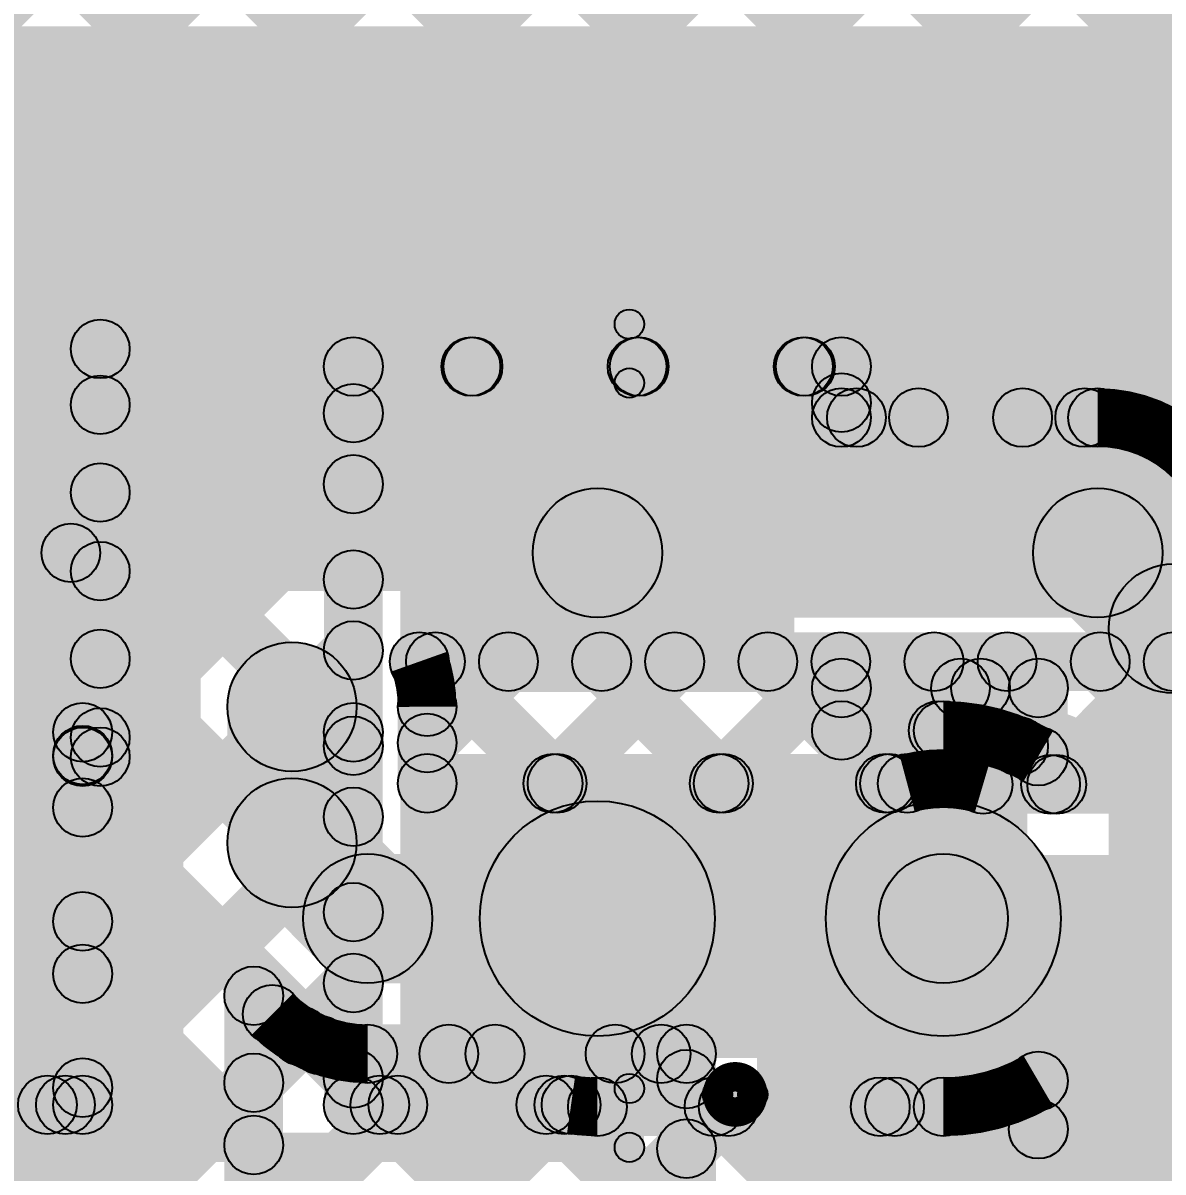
# Model space of a CAD drawing. Header units: millimetres. Extents: x 0.02 to 3.53, y 0 to 2.66.
# Drawn here: x 1.3674 to 1.5614, y 1.7632 to 1.9586 of the extents above; entities that cross this region are included whole.
import ezdxf

# ---------------------------------------------------------------- set-up
doc = ezdxf.new("R2010")
doc.units = ezdxf.units.MM
doc.header["$MEASUREMENT"] = 0
for name, color, linetype in [('BottomLayer', 5, 'Continuous'), ('BottomPaste', 16, 'Continuous'), ('BottomSolder', 6, 'Continuous'), ('TopLayer', 1, 'Continuous'), ('TopOverlay', 2, 'Continuous'), ('TopPaste', 8, 'Continuous'), ('TopSolder', 216, 'Continuous'), ('ViaHoleLayer', 16, 'Continuous')]:
    doc.layers.add(name, color=color, linetype=linetype)

# ---------------------------------------------------------------- blocks, each defined once
blk = doc.blocks.new('WS2812B_M____11')
at = {"layer": 'TopLayer'}
for points in [[(-0.09409, 0.05079), (-0.03504, 0.05079), (-0.03504, 0.01142), (-0.09409, 0.01142)], [(0.03504, 0.05079), (0.09409, 0.05079), (0.09409, 0.01142), (0.03504, 0.01142)], [(-0.09409, -0.01142), (-0.03504, -0.01142), (-0.03504, -0.05079), (-0.09409, -0.05079)], [(0.03504, -0.01142), (0.09409, -0.01142), (0.09409, -0.05079), (0.03504, -0.05079)]]:
    blk.add_hatch(color=1, dxfattribs=at).paths.add_polyline_path(points)
at = {"layer": 'TopOverlay'}
h = blk.add_hatch(color=2, dxfattribs=at)
edge = h.paths.add_edge_path()
edge.add_arc((-0.07, 0.07), 0.0025, 0, 360)
h = blk.add_hatch(color=2, dxfattribs=at)
edge = h.paths.add_edge_path()
edge.add_arc((-0.07, 0.07), 0.0025, 0, 360)
for points in [[(0.07, 0.0725), (0.07, 0.0675), (-0.07, 0.0675), (-0.07, 0.0725)], [(-0.0675, 0.06), (-0.0725, 0.06), (-0.0725, 0.07), (-0.0675, 0.07)], [(0.0725, 0.06), (0.0675, 0.06), (0.0675, 0.07), (0.0725, 0.07)], [(-0.0675, -0.07), (-0.0725, -0.07), (-0.0725, -0.06), (-0.0675, -0.06)], [(0.0725, -0.07), (0.0675, -0.07), (0.0675, -0.06), (0.0725, -0.06)], [(0.07, -0.0675), (0.07, -0.0725), (-0.07, -0.0725), (-0.07, -0.0675)]]:
    blk.add_hatch(color=2, dxfattribs=at).paths.add_polyline_path(points)
h = blk.add_hatch(color=2, dxfattribs=at)
edge = h.paths.add_edge_path()
edge.add_arc((0.07, 0.07), 0.0025, 0, 360)
h = blk.add_hatch(color=2, dxfattribs=at)
edge = h.paths.add_edge_path()
edge.add_arc((0.07, 0.07), 0.0025, 0, 360)
h = blk.add_hatch(color=2, dxfattribs=at)
edge = h.paths.add_edge_path()
edge.add_arc((-0.091, 0.061), 0.0025, 0, 360)
h = blk.add_hatch(color=2, dxfattribs=at)
edge = h.paths.add_edge_path()
edge.add_arc((-0.085, 0.061), 0.0025, 0, 360)
h = blk.add_hatch(color=2, dxfattribs=at)
edge = h.paths.add_edge_path()
edge.add_arc((-0.07, 0.06), 0.0025, 0, 360)
h = blk.add_hatch(color=2, dxfattribs=at)
edge = h.paths.add_edge_path()
edge.add_arc((0.07, 0.06), 0.0025, 0, 360)
h = blk.add_hatch(color=2, dxfattribs=at)
edge = h.paths.add_edge_path()
edge.add_arc((-0.07, -0.06), 0.0025, 0, 360)
h = blk.add_hatch(color=2, dxfattribs=at)
edge = h.paths.add_edge_path()
edge.add_arc((0.07, -0.06), 0.0025, 0, 360)
h = blk.add_hatch(color=2, dxfattribs=at)
edge = h.paths.add_edge_path()
edge.add_arc((-0.07, -0.07), 0.0025, 0, 360)
h = blk.add_hatch(color=2, dxfattribs=at)
edge = h.paths.add_edge_path()
edge.add_arc((-0.07, -0.07), 0.0025, 0, 360)
h = blk.add_hatch(color=2, dxfattribs=at)
edge = h.paths.add_edge_path()
edge.add_arc((0.07, -0.07), 0.0025, 0, 360)
h = blk.add_hatch(color=2, dxfattribs=at)
edge = h.paths.add_edge_path()
edge.add_arc((0.07, -0.07), 0.0025, 0, 360)
at = {"layer": 'TopPaste'}
for points in [[(-0.09409, 0.05079), (-0.03504, 0.05079), (-0.03504, 0.01142), (-0.09409, 0.01142)], [(0.03504, 0.05079), (0.09409, 0.05079), (0.09409, 0.01142), (0.03504, 0.01142)], [(-0.09409, -0.01142), (-0.03504, -0.01142), (-0.03504, -0.05079), (-0.09409, -0.05079)], [(0.03504, -0.01142), (0.09409, -0.01142), (0.09409, -0.05079), (0.03504, -0.05079)]]:
    blk.add_hatch(color=8, dxfattribs=at).paths.add_polyline_path(points)
at = {"layer": 'TopSolder'}
for points in [[(-0.09809, 0.05479), (-0.03104, 0.05479), (-0.03104, 0.00742), (-0.09809, 0.00742)], [(0.03104, 0.05479), (0.09809, 0.05479), (0.09809, 0.00742), (0.03104, 0.00742)], [(-0.09809, -0.00742), (-0.03104, -0.00742), (-0.03104, -0.05479), (-0.09809, -0.05479)], [(0.03104, -0.00742), (0.09809, -0.00742), (0.09809, -0.05479), (0.03104, -0.05479)]]:
    blk.add_hatch(color=216, dxfattribs=at).paths.add_polyline_path(points)
at = {"layer": 'TopOverlay', "const_width": 0.005}
blk.add_lwpolyline([(-0.085, 0.061, 1), (-0.091, 0.061, 1)], format="xyb", close=True, dxfattribs=at)
at = {"layer": 'TopOverlay'}
for centre in [(-0.07, 0.07), (-0.07, 0.07), (0.07, 0.07), (0.07, 0.07), (-0.091, 0.061), (-0.085, 0.061), (-0.07, 0.06), (0.07, 0.06), (-0.07, -0.06), (0.07, -0.06), (-0.07, -0.07), (-0.07, -0.07), (0.07, -0.07), (0.07, -0.07)]:
    blk.add_circle(centre, 0.0025, dxfattribs=at)
blk = doc.blocks.new('CAP_0201_B_24')
at = {"layer": 'BottomLayer'}
for points in [[(-0.01772, 0.00591), (-0.00591, 0.00591), (-0.00591, -0.00591), (-0.01772, -0.00591)], [(0.00591, 0.00591), (0.01772, 0.00591), (0.01772, -0.00591), (0.00591, -0.00591)]]:
    blk.add_hatch(color=5, dxfattribs=at).paths.add_polyline_path(points)
at = {"layer": 'BottomPaste'}
for points in [[(-0.01772, 0.00591), (-0.00591, 0.00591), (-0.00591, -0.00591), (-0.01772, -0.00591)], [(0.00591, 0.00591), (0.01772, 0.00591), (0.01772, -0.00591), (0.00591, -0.00591)]]:
    blk.add_hatch(color=16, dxfattribs=at).paths.add_polyline_path(points)
at = {"layer": 'BottomSolder'}
for points in [[(-0.01988, 0.00807), (-0.00374, 0.00807), (-0.00374, -0.00807), (-0.01988, -0.00807)], [(0.00374, 0.00807), (0.01988, 0.00807), (0.01988, -0.00807), (0.00374, -0.00807)]]:
    blk.add_hatch(color=6, dxfattribs=at).paths.add_polyline_path(points)

msp = doc.modelspace()

# ---------------------------------------------------------------- hatches: boundary and pattern name
at = {"layer": 'BottomLayer'}
for points in [[(1.10923, 1.862), (3.28246, 1.862), (3.28246, 1.95806), (1.10923, 1.95806)], [(1.00332, 1.74192), (1.39466, 1.74192), (1.39466, 1.90019), (1.00332, 1.90019)], [(1.37419, 1.86357), (2.08836, 1.86357), (2.08836, 1.90019), (1.37419, 1.90019)], [(1.43484, 1.845), (1.43484, 1.855), (2.03266, 1.855), (2.03266, 1.845)], [(1.4397, 1.83263), (1.43263, 1.8397), (1.44647, 1.85354), (1.45354, 1.84646)], [(1.43404, 1.84646), (1.44111, 1.85354), (1.46182, 1.83283), (1.45475, 1.82576)], [(1.46111, 1.82576), (1.45404, 1.83283), (1.47475, 1.85354), (1.48182, 1.84646)], [(1.46232, 1.84646), (1.4694, 1.85354), (1.4901, 1.83283), (1.48303, 1.82576)], [(1.4894, 1.82576), (1.48233, 1.83283), (1.50304, 1.85354), (1.51011, 1.84646)], [(1.49061, 1.84646), (1.49768, 1.85354), (1.51839, 1.83283), (1.51132, 1.82576)], [(1.51768, 1.82576), (1.51061, 1.83283), (1.53132, 1.85354), (1.53839, 1.84646)], [(1.51889, 1.84646), (1.52596, 1.85354), (1.54685, 1.83265), (1.53977, 1.82558)], [(1.54579, 1.82558), (1.53872, 1.83265), (1.5596, 1.85354), (1.56668, 1.84646)], [(1.54718, 1.84646), (1.55425, 1.85354), (1.57513, 1.83265), (1.56806, 1.82558)], [(1.42417, 1.81918), (1.40217, 1.81918), (1.40217, 1.84231), (1.42417, 1.84231)], [(1.44117, 1.82929), (1.43117, 1.82929), (1.43117, 1.84231), (1.44117, 1.84231)], [(1.43617, 1.82429), (1.43617, 1.83429), (1.51785, 1.83429), (1.51785, 1.82429)], [(1.53078, 1.82412), (1.53078, 1.83412), (2.03266, 1.83412), (2.03266, 1.82412)], [(1.40539, 1.8114), (1.42094, 1.82696), (1.43383, 1.81407), (1.41827, 1.79851)], [(1.42605, 1.79529), (1.42605, 1.81729), (1.52401, 1.81729), (1.52401, 1.79529)], [(1.4923, 1.66161), (2.08167, 1.66161), (2.08167, 1.81712), (1.4923, 1.81712)], [(1.40313, 1.78962), (1.4102, 1.79669), (1.41332, 1.79356), (1.40625, 1.78649)], [(1.41166, 1.7303), (1.40166, 1.7303), (1.40166, 1.79316), (1.41166, 1.79316)], [(1.4102, 1.77484), (1.40313, 1.78191), (1.41109, 1.78987), (1.41816, 1.7828)], [(1.41443, 1.78123), (1.4215, 1.7883), (1.47596, 1.73383), (1.46889, 1.72676)], [(1.42605, 1.77829), (1.42605, 1.78829), (1.4803, 1.78829), (1.4803, 1.77829)], [(1.4102, 1.74655), (1.40313, 1.75363), (1.43633, 1.78683), (1.4434, 1.77976)], [(1.41869, 1.72676), (1.41162, 1.73383), (1.46461, 1.78683), (1.47168, 1.77976)], [(1.44418, 1.77976), (1.45125, 1.78683), (1.48383, 1.75424), (1.47676, 1.74717)], [(1.47246, 1.77976), (1.47954, 1.78683), (1.48383, 1.78253), (1.47676, 1.77546)], [(1.4853, 1.7303), (1.4753, 1.7303), (1.4753, 1.78329), (1.4853, 1.78329)], [(1.40313, 1.76424), (1.4102, 1.77131), (1.44767, 1.73383), (1.4406, 1.72676)], [(1.44698, 1.72676), (1.4399, 1.73383), (1.47676, 1.77069), (1.48383, 1.76362)]]:
    msp.add_hatch(color=5, dxfattribs=at).paths.add_polyline_path(points)
h = msp.add_hatch(color=5, dxfattribs=at)
edge = h.paths.add_edge_path()
edge.add_arc((1.43484, 1.85), 0.005, 0, 360)
h = msp.add_hatch(color=5, dxfattribs=at)
edge = h.paths.add_edge_path()
edge.add_arc((1.43484, 1.85), 0.005, 0, 360)
h = msp.add_hatch(color=5, dxfattribs=at)
edge = h.paths.add_edge_path()
edge.add_arc((1.43758, 1.85), 0.005, 0, 360)
h = msp.add_hatch(color=5, dxfattribs=at)
edge = h.paths.add_edge_path()
edge.add_arc((1.45, 1.85), 0.005, 0, 360)
h = msp.add_hatch(color=5, dxfattribs=at)
edge = h.paths.add_edge_path()
edge.add_arc((1.46586, 1.85), 0.005, 0, 360)
h = msp.add_hatch(color=5, dxfattribs=at)
edge = h.paths.add_edge_path()
edge.add_arc((1.47829, 1.85), 0.005, 0, 360)
h = msp.add_hatch(color=5, dxfattribs=at)
edge = h.paths.add_edge_path()
edge.add_arc((1.49414, 1.85), 0.005, 0, 360)
h = msp.add_hatch(color=5, dxfattribs=at)
edge = h.paths.add_edge_path()
edge.add_arc((1.50657, 1.85), 0.005, 0, 360)
h = msp.add_hatch(color=5, dxfattribs=at)
edge = h.paths.add_edge_path()
edge.add_arc((1.52243, 1.85), 0.005, 0, 360)
h = msp.add_hatch(color=5, dxfattribs=at)
edge = h.paths.add_edge_path()
edge.add_arc((1.53486, 1.85), 0.005, 0, 360)
h = msp.add_hatch(color=5, dxfattribs=at)
edge = h.paths.add_edge_path()
edge.add_arc((1.55071, 1.85), 0.005, 0, 360)
h = msp.add_hatch(color=5, dxfattribs=at)
edge = h.paths.add_edge_path()
edge.add_arc((1.56314, 1.85), 0.005, 0, 360)
h = msp.add_hatch(color=5, dxfattribs=at)
edge = h.paths.add_edge_path()
edge.add_arc((1.41317, 1.84231), 0.011, 0, 360)
h = msp.add_hatch(color=5, dxfattribs=at)
edge = h.paths.add_edge_path()
edge.add_arc((1.43617, 1.84231), 0.005, 0, 360)
h = msp.add_hatch(color=5, dxfattribs=at)
edge = h.paths.add_edge_path()
edge.add_arc((1.43617, 1.84231), 0.005, 0, 360)
h = msp.add_hatch(color=5, dxfattribs=at)
edge = h.paths.add_edge_path()
edge.add_arc((1.43617, 1.83616), 0.005, 0, 360)
h = msp.add_hatch(color=5, dxfattribs=at)
edge = h.paths.add_edge_path()
edge.add_arc((1.43617, 1.82929), 0.005, 0, 360)
h = msp.add_hatch(color=5, dxfattribs=at)
edge = h.paths.add_edge_path()
edge.add_arc((1.43617, 1.82929), 0.005, 0, 360)
h = msp.add_hatch(color=5, dxfattribs=at)
edge = h.paths.add_edge_path()
edge.add_arc((1.45758, 1.82929), 0.005, 0, 360)
h = msp.add_hatch(color=5, dxfattribs=at)
edge = h.paths.add_edge_path()
edge.add_arc((1.45828, 1.82929), 0.005, 0, 360)
h = msp.add_hatch(color=5, dxfattribs=at)
edge = h.paths.add_edge_path()
edge.add_arc((1.48586, 1.82929), 0.005, 0, 360)
h = msp.add_hatch(color=5, dxfattribs=at)
edge = h.paths.add_edge_path()
edge.add_arc((1.48657, 1.82929), 0.005, 0, 360)
h = msp.add_hatch(color=5, dxfattribs=at)
edge = h.paths.add_edge_path()
edge.add_arc((1.51415, 1.82929), 0.005, 0, 360)
h = msp.add_hatch(color=5, dxfattribs=at)
edge = h.paths.add_edge_path()
edge.add_arc((1.51485, 1.82929), 0.005, 0, 360)
h = msp.add_hatch(color=5, dxfattribs=at)
edge = h.paths.add_edge_path()
edge.add_arc((1.51785, 1.82929), 0.005, 0, 360)
h = msp.add_hatch(color=5, dxfattribs=at)
edge = h.paths.add_edge_path()
edge.add_arc((1.51785, 1.82929), 0.005, 0, 360)
h = msp.add_hatch(color=5, dxfattribs=at)
edge = h.paths.add_edge_path()
edge.add_arc((1.53078, 1.82912), 0.005, 0, 360)
h = msp.add_hatch(color=5, dxfattribs=at)
edge = h.paths.add_edge_path()
edge.add_arc((1.53078, 1.82912), 0.005, 0, 360)
h = msp.add_hatch(color=5, dxfattribs=at)
edge = h.paths.add_edge_path()
edge.add_arc((1.54226, 1.82912), 0.005, 0, 360)
h = msp.add_hatch(color=5, dxfattribs=at)
edge = h.paths.add_edge_path()
edge.add_arc((1.54331, 1.82912), 0.005, 0, 360)
h = msp.add_hatch(color=5, dxfattribs=at)
edge = h.paths.add_edge_path()
edge.add_arc((1.41317, 1.81918), 0.011, 0, 360)
h = msp.add_hatch(color=5, dxfattribs=at)
edge = h.paths.add_edge_path()
edge.add_arc((1.41317, 1.81918), 0.011, 0, 360)
h = msp.add_hatch(color=5, dxfattribs=at)
edge = h.paths.add_edge_path()
edge.add_arc((1.52401, 1.80629), 0.01181, 0, 360)
h = msp.add_hatch(color=5, dxfattribs=at)
edge = h.paths.add_edge_path()
edge.add_arc((1.42605, 1.80629), 0.011, 0, 360)
h = msp.add_hatch(color=5, dxfattribs=at)
edge = h.paths.add_edge_path()
edge.add_arc((1.42605, 1.80629), 0.011, 0, 360)
h = msp.add_hatch(color=5, dxfattribs=at)
edge = h.paths.add_edge_path()
edge.add_arc((1.52401, 1.80629), 0.011, 0, 360)
h = msp.add_hatch(color=5, dxfattribs=at)
edge = h.paths.add_edge_path()
edge.add_arc((1.40666, 1.79316), 0.005, 0, 360)
h = msp.add_hatch(color=5, dxfattribs=at)
edge = h.paths.add_edge_path()
edge.add_arc((1.40666, 1.79316), 0.005, 0, 360)
h = msp.add_hatch(color=5, dxfattribs=at)
edge = h.paths.add_edge_path()
edge.add_arc((1.40979, 1.79003), 0.005, 0, 360)
h = msp.add_hatch(color=5, dxfattribs=at)
edge = h.paths.add_edge_path()
edge.add_arc((1.40979, 1.79003), 0.005, 0, 360)
h = msp.add_hatch(color=5, dxfattribs=at)
edge = h.paths.add_edge_path()
edge.add_arc((1.40979, 1.79003), 0.005, 0, 360)
h = msp.add_hatch(color=5, dxfattribs=at)
edge = h.paths.add_edge_path()
edge.add_arc((1.41462, 1.78633), 0.005, 0, 360)
h = msp.add_hatch(color=5, dxfattribs=at)
edge = h.paths.add_edge_path()
edge.add_arc((1.41796, 1.78476), 0.005, 0, 360)
h = msp.add_hatch(color=5, dxfattribs=at)
edge = h.paths.add_edge_path()
edge.add_arc((1.42605, 1.78329), 0.005, 0, 360)
h = msp.add_hatch(color=5, dxfattribs=at)
edge = h.paths.add_edge_path()
edge.add_arc((1.42605, 1.78329), 0.005, 0, 360)
h = msp.add_hatch(color=5, dxfattribs=at)
edge = h.paths.add_edge_path()
edge.add_arc((1.42605, 1.78329), 0.005, 0, 360)
h = msp.add_hatch(color=5, dxfattribs=at)
edge = h.paths.add_edge_path()
edge.add_arc((1.43986, 1.78329), 0.005, 0, 360)
h = msp.add_hatch(color=5, dxfattribs=at)
edge = h.paths.add_edge_path()
edge.add_arc((1.44772, 1.78329), 0.005, 0, 360)
h = msp.add_hatch(color=5, dxfattribs=at)
edge = h.paths.add_edge_path()
edge.add_arc((1.46815, 1.78329), 0.005, 0, 360)
h = msp.add_hatch(color=5, dxfattribs=at)
edge = h.paths.add_edge_path()
edge.add_arc((1.476, 1.78329), 0.005, 0, 360)
h = msp.add_hatch(color=5, dxfattribs=at)
edge = h.paths.add_edge_path()
edge.add_arc((1.4803, 1.78329), 0.005, 0, 360)
h = msp.add_hatch(color=5, dxfattribs=at)
edge = h.paths.add_edge_path()
edge.add_arc((1.4803, 1.78329), 0.005, 0, 360)
h = msp.add_hatch(color=5, dxfattribs=at)
edge = h.paths.add_edge_path()
edge.add_arc((1.40666, 1.77837), 0.005, 0, 360)
h = msp.add_hatch(color=5, dxfattribs=at)
edge = h.paths.add_edge_path()
edge.add_arc((1.4803, 1.77899), 0.005, 0, 360)
h = msp.add_hatch(color=5, dxfattribs=at)
edge = h.paths.add_edge_path()
edge.add_arc((1.40666, 1.76778), 0.005, 0, 360)
h = msp.add_hatch(color=5, dxfattribs=at)
edge = h.paths.add_edge_path()
edge.add_arc((1.4803, 1.76716), 0.005, 0, 360)
at = {"layer": 'TopLayer'}
for points in [[(0.62813, 2.65237), (0.63521, 2.65944), (1.42715, 1.8675), (1.42008, 1.86043)], [(0.65642, 2.65237), (0.66349, 2.65944), (1.42715, 1.89578), (1.42008, 1.88871)], [(0.6847, 2.65237), (0.69177, 2.65944), (1.4475, 1.90372), (1.44043, 1.89665)], [(0.71299, 2.65237), (0.72006, 2.65944), (1.47578, 1.90372), (1.46871, 1.89665)], [(0.74127, 2.65237), (0.74834, 2.65944), (1.50407, 1.90372), (1.497, 1.89665)], [(0.76956, 2.65237), (0.77663, 2.65944), (1.54104, 1.89503), (1.53397, 1.88796)], [(0.79784, 2.65237), (0.80491, 2.65944), (2.00354, 1.46081), (1.99647, 1.45374)], [(0.82612, 2.65237), (0.8332, 2.65944), (2.00354, 1.48909), (1.99647, 1.48202)], [(0.85441, 2.65237), (0.86148, 2.65944), (2.00354, 1.51738), (1.99647, 1.51031)], [(1.30873, 1.89965), (1.30166, 1.90672), (2.05438, 2.65944), (2.06145, 2.65237)], [(1.33795, 1.90058), (1.33087, 1.90765), (2.08267, 2.65944), (2.08974, 2.65237)], [(1.3653, 1.89965), (1.35823, 1.90672), (2.11095, 2.65944), (2.11802, 2.65237)], [(1.38407, 1.89013), (1.377, 1.89721), (2.13924, 2.65944), (2.14631, 2.65237)], [(1.38407, 1.86185), (1.377, 1.86892), (2.16752, 2.65944), (2.17459, 2.65237)], [(1.44715, 1.89665), (1.44008, 1.90372), (2.1958, 2.65944), (2.20288, 2.65237)], [(1.47544, 1.89665), (1.46836, 1.90372), (2.22409, 2.65944), (2.23116, 2.65237)], [(1.50372, 1.89665), (1.49665, 1.90372), (2.25237, 2.65944), (2.25944, 2.65237)], [(1.52332, 1.88796), (1.51625, 1.89503), (2.28066, 2.65944), (2.28773, 2.65237)], [(1.5516, 1.88796), (1.54453, 1.89503), (2.30894, 2.65944), (2.31601, 2.65237)], [(1.34966, 1.89818), (1.34966, 1.90818), (1.38054, 1.90818), (1.38054, 1.89818)], [(1.42361, 1.89518), (1.42361, 1.90518), (1.50667, 1.90518), (1.50667, 1.89518)], [(1.497, 1.89665), (1.50407, 1.90372), (1.51021, 1.89758), (1.50313, 1.89051)], [(1.38554, 1.83381), (1.37554, 1.83381), (1.37554, 1.90318), (1.38554, 1.90318)], [(1.42861, 1.83798), (1.41861, 1.83798), (1.41861, 1.90018), (1.42861, 1.90018)], [(1.51167, 1.8915), (1.50167, 1.8915), (1.50167, 1.90018), (1.51167, 1.90018)], [(1.50313, 1.89051), (1.51021, 1.89758), (1.51275, 1.89503), (1.50568, 1.88796)], [(1.50667, 1.8865), (1.50667, 1.8965), (1.55028, 1.8965), (1.55028, 1.8865)], [(1.38407, 1.83357), (1.377, 1.84064), (1.42008, 1.88372), (1.42715, 1.87664)], [(1.377, 1.87522), (1.38407, 1.88229), (1.42715, 1.83921), (1.42008, 1.83214)], [(1.46514, 1.8575), (1.46514, 1.8795), (1.55028, 1.8795), (1.55028, 1.8575)], [(1.5425, 1.86072), (1.55806, 1.87627), (1.57094, 1.86339), (1.55539, 1.84783)], [(1.33601, 1.8635), (1.33601, 1.8735), (1.37554, 1.8735), (1.37554, 1.8635)], [(1.38107, 1.80228), (1.374, 1.80935), (1.42008, 1.85543), (1.42715, 1.84836)], [(1.57417, 1.51289), (1.55217, 1.51289), (1.55217, 1.85561), (1.57417, 1.85561)], [(1.377, 1.84694), (1.38407, 1.85401), (1.42715, 1.81093), (1.42008, 1.80386)], [(1.50667, 1.8405), (1.50667, 1.8505), (1.54017, 1.8505), (1.54017, 1.8405)], [(1.52668, 1.83476), (1.51961, 1.84183), (1.52682, 1.84903), (1.53389, 1.84196)], [(1.5234, 1.84196), (1.53047, 1.84903), (1.54034, 1.83916), (1.53327, 1.83208)], [(1.51167, 1.83829), (1.50167, 1.83829), (1.50167, 1.8455), (1.51167, 1.8455)], [(1.54517, 1.83391), (1.53517, 1.83391), (1.53517, 1.8455), (1.54517, 1.8455)], [(1.50667, 1.83329), (1.50667, 1.84329), (1.52401, 1.84329), (1.52401, 1.83329)], [(1.38107, 1.83057), (1.374, 1.83764), (1.377, 1.84064), (1.38407, 1.83357)], [(1.38254, 1.83381), (1.37254, 1.83381), (1.37254, 1.83798), (1.38254, 1.83798)], [(1.37754, 1.82881), (1.37754, 1.83881), (1.38054, 1.83881), (1.38054, 1.82881)], [(1.42861, 1.77461), (1.41861, 1.77461), (1.41861, 1.83798), (1.42861, 1.83798)], [(1.38254, 1.77461), (1.37254, 1.77461), (1.37254, 1.83381), (1.38254, 1.83381)], [(1.374, 1.82165), (1.38107, 1.82872), (1.42715, 1.78264), (1.42008, 1.77557)], [(1.38107, 1.774), (1.374, 1.78107), (1.42008, 1.82715), (1.42715, 1.82008)], [(1.46514, 1.78629), (1.46514, 1.82629), (1.52401, 1.82629), (1.52401, 1.78629)], [(1.374, 1.79337), (1.38107, 1.80044), (1.5437, 1.63781), (1.53663, 1.63074)], [(0.10354, 0.46818), (0.09646, 0.47525), (1.42008, 1.79886), (1.42715, 1.79179)], [(1.42008, 1.77557), (1.42715, 1.78264), (1.43165, 1.77814), (1.42458, 1.77107)], [(1.37814, 1.77107), (1.37107, 1.77814), (1.374, 1.78107), (1.38107, 1.774)], [(1.29448, 1.76961), (1.29448, 1.77961), (1.37754, 1.77961), (1.37754, 1.76961)], [(1.42361, 1.76961), (1.42361, 1.77961), (1.46066, 1.77961), (1.46066, 1.76961)], [(1.46514, 1.76929), (1.46514, 1.77929), (1.52401, 1.77929), (1.52401, 1.76929)], [(1.54517, 1.523), (1.53517, 1.523), (1.53517, 1.77867), (1.54517, 1.77867)], [(0.10354, 0.43989), (0.09646, 0.44696), (1.42764, 1.77814), (1.43471, 1.77107)], [(0.10354, 0.41161), (0.09646, 0.41868), (1.45593, 1.77814), (1.463, 1.77107)], [(0.10354, 0.38332), (0.09646, 0.3904), (1.4839, 1.77783), (1.49097, 1.77076)], [(0.66468, 1.05761), (0.65761, 1.06468), (1.37107, 1.77814), (1.37814, 1.77107)], [(1.27671, 1.52822), (1.26964, 1.53529), (1.51218, 1.77783), (1.51925, 1.77076)], [(1.36801, 1.77107), (1.37508, 1.77814), (1.5437, 1.60952), (1.53663, 1.60245)], [(1.42458, 1.77107), (1.43165, 1.77814), (1.5437, 1.66609), (1.53663, 1.65902)], [(1.45287, 1.77107), (1.45994, 1.77814), (1.5437, 1.69438), (1.53663, 1.68731)], [(1.48146, 1.77076), (1.48854, 1.77783), (1.5437, 1.72266), (1.53663, 1.71559)], [(1.50975, 1.77076), (1.51682, 1.77783), (1.5437, 1.75095), (1.53663, 1.74387)], [(1.30524, 1.52846), (1.29817, 1.53554), (1.53663, 1.77399), (1.5437, 1.76692)]]:
    msp.add_hatch(color=1, dxfattribs=at).paths.add_polyline_path(points)
h = msp.add_hatch(color=1, dxfattribs=at)
edge = h.paths.add_edge_path()
edge.add_arc((1.38054, 1.90318), 0.005, 0, 360)
h = msp.add_hatch(color=1, dxfattribs=at)
edge = h.paths.add_edge_path()
edge.add_arc((1.38054, 1.90318), 0.005, 0, 360)
h = msp.add_hatch(color=1, dxfattribs=at)
edge = h.paths.add_edge_path()
edge.add_arc((1.42361, 1.90018), 0.005, 0, 360)
h = msp.add_hatch(color=1, dxfattribs=at)
edge = h.paths.add_edge_path()
edge.add_arc((1.42361, 1.90018), 0.005, 0, 360)
h = msp.add_hatch(color=1, dxfattribs=at)
edge = h.paths.add_edge_path()
edge.add_arc((1.44362, 1.90018), 0.005, 0, 360)
h = msp.add_hatch(color=1, dxfattribs=at)
edge = h.paths.add_edge_path()
edge.add_arc((1.44396, 1.90018), 0.005, 0, 360)
h = msp.add_hatch(color=1, dxfattribs=at)
edge = h.paths.add_edge_path()
edge.add_arc((1.4719, 1.90018), 0.005, 0, 360)
h = msp.add_hatch(color=1, dxfattribs=at)
edge = h.paths.add_edge_path()
edge.add_arc((1.47225, 1.90018), 0.005, 0, 360)
h = msp.add_hatch(color=1, dxfattribs=at)
edge = h.paths.add_edge_path()
edge.add_arc((1.50018, 1.90018), 0.005, 0, 360)
h = msp.add_hatch(color=1, dxfattribs=at)
edge = h.paths.add_edge_path()
edge.add_arc((1.50053, 1.90018), 0.005, 0, 360)
h = msp.add_hatch(color=1, dxfattribs=at)
edge = h.paths.add_edge_path()
edge.add_arc((1.50053, 1.90018), 0.005, 0, 360)
h = msp.add_hatch(color=1, dxfattribs=at)
edge = h.paths.add_edge_path()
edge.add_arc((1.50667, 1.90018), 0.005, 0, 360)
h = msp.add_hatch(color=1, dxfattribs=at)
edge = h.paths.add_edge_path()
edge.add_arc((1.50667, 1.90018), 0.005, 0, 360)
h = msp.add_hatch(color=1, dxfattribs=at)
edge = h.paths.add_edge_path()
edge.add_arc((1.38054, 1.89367), 0.005, 0, 360)
h = msp.add_hatch(color=1, dxfattribs=at)
edge = h.paths.add_edge_path()
edge.add_arc((1.50667, 1.89404), 0.005, 0, 360)
h = msp.add_hatch(color=1, dxfattribs=at)
edge = h.paths.add_edge_path()
edge.add_arc((1.50667, 1.89404), 0.005, 0, 360)
h = msp.add_hatch(color=1, dxfattribs=at)
edge = h.paths.add_edge_path()
edge.add_arc((1.42361, 1.89225), 0.005, 0, 360)
h = msp.add_hatch(color=1, dxfattribs=at)
edge = h.paths.add_edge_path()
edge.add_arc((1.50667, 1.8915), 0.005, 0, 360)
h = msp.add_hatch(color=1, dxfattribs=at)
edge = h.paths.add_edge_path()
edge.add_arc((1.50667, 1.8915), 0.005, 0, 360)
h = msp.add_hatch(color=1, dxfattribs=at)
edge = h.paths.add_edge_path()
edge.add_arc((1.50922, 1.8915), 0.005, 0, 360)
h = msp.add_hatch(color=1, dxfattribs=at)
edge = h.paths.add_edge_path()
edge.add_arc((1.51978, 1.8915), 0.005, 0, 360)
h = msp.add_hatch(color=1, dxfattribs=at)
edge = h.paths.add_edge_path()
edge.add_arc((1.5375, 1.8915), 0.005, 0, 360)
h = msp.add_hatch(color=1, dxfattribs=at)
edge = h.paths.add_edge_path()
edge.add_arc((1.54807, 1.8915), 0.005, 0, 360)
h = msp.add_hatch(color=1, dxfattribs=at)
edge = h.paths.add_edge_path()
edge.add_arc((1.55028, 1.8915), 0.005, 0, 360)
h = msp.add_hatch(color=1, dxfattribs=at)
edge = h.paths.add_edge_path()
edge.add_arc((1.55028, 1.8915), 0.005, 0, 360)
h = msp.add_hatch(color=1, dxfattribs=at)
edge = h.paths.add_edge_path()
edge.add_arc((1.55028, 1.8915), 0.005, 0, 360)
h = msp.add_hatch(color=1, dxfattribs=at)
edge = h.paths.add_edge_path()
edge.add_arc((1.42361, 1.88018), 0.005, 0, 360)
h = msp.add_hatch(color=1, dxfattribs=at)
edge = h.paths.add_edge_path()
edge.add_arc((1.38054, 1.87876), 0.005, 0, 360)
h = msp.add_hatch(color=1, dxfattribs=at)
edge = h.paths.add_edge_path()
edge.add_arc((1.46514, 1.8685), 0.011, 0, 360)
h = msp.add_hatch(color=1, dxfattribs=at)
edge = h.paths.add_edge_path()
edge.add_arc((1.55028, 1.8685), 0.011, 0, 360)
h = msp.add_hatch(color=1, dxfattribs=at)
edge = h.paths.add_edge_path()
edge.add_arc((1.55028, 1.8685), 0.011, 0, 360)
h = msp.add_hatch(color=1, dxfattribs=at)
edge = h.paths.add_edge_path()
edge.add_arc((1.37554, 1.8685), 0.005, 0, 360)
h = msp.add_hatch(color=1, dxfattribs=at)
edge = h.paths.add_edge_path()
edge.add_arc((1.38054, 1.86539), 0.005, 0, 360)
h = msp.add_hatch(color=1, dxfattribs=at)
edge = h.paths.add_edge_path()
edge.add_arc((1.42361, 1.86396), 0.005, 0, 360)
h = msp.add_hatch(color=1, dxfattribs=at)
edge = h.paths.add_edge_path()
edge.add_arc((1.56317, 1.85561), 0.011, 0, 360)
h = msp.add_hatch(color=1, dxfattribs=at)
edge = h.paths.add_edge_path()
edge.add_arc((1.56317, 1.85561), 0.011, 0, 360)
h = msp.add_hatch(color=1, dxfattribs=at)
edge = h.paths.add_edge_path()
edge.add_arc((1.42361, 1.8519), 0.005, 0, 360)
h = msp.add_hatch(color=1, dxfattribs=at)
edge = h.paths.add_edge_path()
edge.add_arc((1.38054, 1.85047), 0.005, 0, 360)
h = msp.add_hatch(color=1, dxfattribs=at)
edge = h.paths.add_edge_path()
edge.add_arc((1.50667, 1.8455), 0.005, 0, 360)
h = msp.add_hatch(color=1, dxfattribs=at)
edge = h.paths.add_edge_path()
edge.add_arc((1.50667, 1.8455), 0.005, 0, 360)
h = msp.add_hatch(color=1, dxfattribs=at)
edge = h.paths.add_edge_path()
edge.add_arc((1.52693, 1.8455), 0.005, 0, 360)
h = msp.add_hatch(color=1, dxfattribs=at)
edge = h.paths.add_edge_path()
edge.add_arc((1.53035, 1.8455), 0.005, 0, 360)
h = msp.add_hatch(color=1, dxfattribs=at)
edge = h.paths.add_edge_path()
edge.add_arc((1.54017, 1.8455), 0.005, 0, 360)
h = msp.add_hatch(color=1, dxfattribs=at)
edge = h.paths.add_edge_path()
edge.add_arc((1.54017, 1.8455), 0.005, 0, 360)
h = msp.add_hatch(color=1, dxfattribs=at)
edge = h.paths.add_edge_path()
edge.add_arc((1.37754, 1.83798), 0.005, 0, 360)
h = msp.add_hatch(color=1, dxfattribs=at)
edge = h.paths.add_edge_path()
edge.add_arc((1.42361, 1.83798), 0.005, 0, 360)
h = msp.add_hatch(color=1, dxfattribs=at)
edge = h.paths.add_edge_path()
edge.add_arc((1.42361, 1.83798), 0.005, 0, 360)
h = msp.add_hatch(color=1, dxfattribs=at)
edge = h.paths.add_edge_path()
edge.add_arc((1.50667, 1.83829), 0.005, 0, 360)
h = msp.add_hatch(color=1, dxfattribs=at)
edge = h.paths.add_edge_path()
edge.add_arc((1.50667, 1.83829), 0.005, 0, 360)
h = msp.add_hatch(color=1, dxfattribs=at)
edge = h.paths.add_edge_path()
edge.add_arc((1.52315, 1.83829), 0.005, 0, 360)
h = msp.add_hatch(color=1, dxfattribs=at)
edge = h.paths.add_edge_path()
edge.add_arc((1.52401, 1.83829), 0.005, 0, 360)
h = msp.add_hatch(color=1, dxfattribs=at)
edge = h.paths.add_edge_path()
edge.add_arc((1.52401, 1.83829), 0.005, 0, 360)
h = msp.add_hatch(color=1, dxfattribs=at)
edge = h.paths.add_edge_path()
edge.add_arc((1.38054, 1.8371), 0.005, 0, 360)
h = msp.add_hatch(color=1, dxfattribs=at)
edge = h.paths.add_edge_path()
edge.add_arc((1.38054, 1.8371), 0.005, 0, 360)
h = msp.add_hatch(color=1, dxfattribs=at)
edge = h.paths.add_edge_path()
edge.add_arc((1.37754, 1.8341), 0.005, 0, 360)
h = msp.add_hatch(color=1, dxfattribs=at)
edge = h.paths.add_edge_path()
edge.add_arc((1.42361, 1.83568), 0.005, 0, 360)
h = msp.add_hatch(color=1, dxfattribs=at)
edge = h.paths.add_edge_path()
edge.add_arc((1.53681, 1.83562), 0.005, 0, 360)
h = msp.add_hatch(color=1, dxfattribs=at)
edge = h.paths.add_edge_path()
edge.add_arc((1.37754, 1.83381), 0.005, 0, 360)
h = msp.add_hatch(color=1, dxfattribs=at)
edge = h.paths.add_edge_path()
edge.add_arc((1.37754, 1.83381), 0.005, 0, 360)
h = msp.add_hatch(color=1, dxfattribs=at)
edge = h.paths.add_edge_path()
edge.add_arc((1.37754, 1.83381), 0.005, 0, 360)
h = msp.add_hatch(color=1, dxfattribs=at)
edge = h.paths.add_edge_path()
edge.add_arc((1.38054, 1.83381), 0.005, 0, 360)
h = msp.add_hatch(color=1, dxfattribs=at)
edge = h.paths.add_edge_path()
edge.add_arc((1.38054, 1.83381), 0.005, 0, 360)
h = msp.add_hatch(color=1, dxfattribs=at)
edge = h.paths.add_edge_path()
edge.add_arc((1.54017, 1.83391), 0.005, 0, 360)
h = msp.add_hatch(color=1, dxfattribs=at)
edge = h.paths.add_edge_path()
edge.add_arc((1.54017, 1.83391), 0.005, 0, 360)
h = msp.add_hatch(color=1, dxfattribs=at)
edge = h.paths.add_edge_path()
edge.add_arc((1.37754, 1.82519), 0.005, 0, 360)
h = msp.add_hatch(color=1, dxfattribs=at)
edge = h.paths.add_edge_path()
edge.add_arc((1.42361, 1.82361), 0.005, 0, 360)
h = msp.add_hatch(color=1, dxfattribs=at)
edge = h.paths.add_edge_path()
edge.add_arc((1.46514, 1.80629), 0.02, 0, 360)
h = msp.add_hatch(color=1, dxfattribs=at)
edge = h.paths.add_edge_path()
edge.add_arc((1.52401, 1.80629), 0.02, 0, 360)
h = msp.add_hatch(color=1, dxfattribs=at)
edge = h.paths.add_edge_path()
edge.add_arc((1.52401, 1.80629), 0.01181, 0, 360)
h = msp.add_hatch(color=1, dxfattribs=at)
edge = h.paths.add_edge_path()
edge.add_arc((1.42361, 1.80739), 0.005, 0, 360)
h = msp.add_hatch(color=1, dxfattribs=at)
edge = h.paths.add_edge_path()
edge.add_arc((1.37754, 1.80582), 0.005, 0, 360)
h = msp.add_hatch(color=1, dxfattribs=at)
edge = h.paths.add_edge_path()
edge.add_arc((1.37754, 1.7969), 0.005, 0, 360)
h = msp.add_hatch(color=1, dxfattribs=at)
edge = h.paths.add_edge_path()
edge.add_arc((1.42361, 1.79533), 0.005, 0, 360)
h = msp.add_hatch(color=1, dxfattribs=at)
edge = h.paths.add_edge_path()
edge.add_arc((1.37754, 1.77753), 0.005, 0, 360)
h = msp.add_hatch(color=1, dxfattribs=at)
edge = h.paths.add_edge_path()
edge.add_arc((1.37754, 1.77753), 0.005, 0, 360)
h = msp.add_hatch(color=1, dxfattribs=at)
edge = h.paths.add_edge_path()
edge.add_arc((1.42361, 1.77911), 0.005, 0, 360)
h = msp.add_hatch(color=1, dxfattribs=at)
edge = h.paths.add_edge_path()
edge.add_arc((1.42361, 1.77911), 0.005, 0, 360)
h = msp.add_hatch(color=1, dxfattribs=at)
edge = h.paths.add_edge_path()
edge.add_arc((1.54017, 1.77867), 0.005, 0, 360)
h = msp.add_hatch(color=1, dxfattribs=at)
edge = h.paths.add_edge_path()
edge.add_arc((1.54017, 1.77867), 0.005, 0, 360)
h = msp.add_hatch(color=1, dxfattribs=at)
edge = h.paths.add_edge_path()
edge.add_arc((1.37155, 1.77461), 0.005, 0, 360)
h = msp.add_hatch(color=1, dxfattribs=at)
edge = h.paths.add_edge_path()
edge.add_arc((1.37461, 1.77461), 0.005, 0, 360)
h = msp.add_hatch(color=1, dxfattribs=at)
edge = h.paths.add_edge_path()
edge.add_arc((1.37461, 1.77461), 0.005, 0, 360)
h = msp.add_hatch(color=1, dxfattribs=at)
edge = h.paths.add_edge_path()
edge.add_arc((1.37754, 1.77461), 0.005, 0, 360)
h = msp.add_hatch(color=1, dxfattribs=at)
edge = h.paths.add_edge_path()
edge.add_arc((1.37754, 1.77461), 0.005, 0, 360)
h = msp.add_hatch(color=1, dxfattribs=at)
edge = h.paths.add_edge_path()
edge.add_arc((1.42361, 1.77461), 0.005, 0, 360)
h = msp.add_hatch(color=1, dxfattribs=at)
edge = h.paths.add_edge_path()
edge.add_arc((1.42361, 1.77461), 0.005, 0, 360)
h = msp.add_hatch(color=1, dxfattribs=at)
edge = h.paths.add_edge_path()
edge.add_arc((1.42812, 1.77461), 0.005, 0, 360)
h = msp.add_hatch(color=1, dxfattribs=at)
edge = h.paths.add_edge_path()
edge.add_arc((1.42812, 1.77461), 0.005, 0, 360)
h = msp.add_hatch(color=1, dxfattribs=at)
edge = h.paths.add_edge_path()
edge.add_arc((1.43118, 1.77461), 0.005, 0, 360)
h = msp.add_hatch(color=1, dxfattribs=at)
edge = h.paths.add_edge_path()
edge.add_arc((1.4564, 1.77461), 0.005, 0, 360)
h = msp.add_hatch(color=1, dxfattribs=at)
edge = h.paths.add_edge_path()
edge.add_arc((1.45946, 1.77461), 0.005, 0, 360)
h = msp.add_hatch(color=1, dxfattribs=at)
edge = h.paths.add_edge_path()
edge.add_arc((1.46066, 1.77461), 0.005, 0, 360)
h = msp.add_hatch(color=1, dxfattribs=at)
edge = h.paths.add_edge_path()
edge.add_arc((1.46066, 1.77461), 0.005, 0, 360)
h = msp.add_hatch(color=1, dxfattribs=at)
edge = h.paths.add_edge_path()
edge.add_arc((1.46514, 1.77429), 0.005, 0, 360)
h = msp.add_hatch(color=1, dxfattribs=at)
edge = h.paths.add_edge_path()
edge.add_arc((1.46514, 1.77429), 0.005, 0, 360)
h = msp.add_hatch(color=1, dxfattribs=at)
edge = h.paths.add_edge_path()
edge.add_arc((1.485, 1.77429), 0.005, 0, 360)
h = msp.add_hatch(color=1, dxfattribs=at)
edge = h.paths.add_edge_path()
edge.add_arc((1.48743, 1.77429), 0.005, 0, 360)
h = msp.add_hatch(color=1, dxfattribs=at)
edge = h.paths.add_edge_path()
edge.add_arc((1.51328, 1.77429), 0.005, 0, 360)
h = msp.add_hatch(color=1, dxfattribs=at)
edge = h.paths.add_edge_path()
edge.add_arc((1.51572, 1.77429), 0.005, 0, 360)
h = msp.add_hatch(color=1, dxfattribs=at)
edge = h.paths.add_edge_path()
edge.add_arc((1.52401, 1.77429), 0.005, 0, 360)
h = msp.add_hatch(color=1, dxfattribs=at)
edge = h.paths.add_edge_path()
edge.add_arc((1.52401, 1.77429), 0.005, 0, 360)
h = msp.add_hatch(color=1, dxfattribs=at)
edge = h.paths.add_edge_path()
edge.add_arc((1.54017, 1.77046), 0.005, 0, 360)
at = {"layer": 'ViaHoleLayer'}
h = msp.add_hatch(color=16, dxfattribs=at)
edge = h.paths.add_edge_path()
edge.add_arc((1.52401, 1.80629), 0.00591, 0, 360)

# ---------------------------------------------------------------- linework, layer by layer
at = {"layer": 'BottomLayer', "const_width": 0.01}
for points in [[(1.43484, 1.85, -0.085378), (1.43617, 1.84231)], [(1.51785, 1.82929, -0.13844), (1.53078, 1.82912)], [(1.42605, 1.78329, -0.198912), (1.40979, 1.79003)], [(1.42605, 1.78329, -0.198912), (1.40979, 1.79003)]]:
    msp.add_lwpolyline(points, format="xyb", dxfattribs=at)
at = {"layer": 'BottomLayer'}
for centre, radius in [((1.43484, 1.85), 0.005), ((1.43484, 1.85), 0.005), ((1.43758, 1.85), 0.005), ((1.45, 1.85), 0.005), ((1.46586, 1.85), 0.005), ((1.47829, 1.85), 0.005), ((1.49414, 1.85), 0.005), ((1.50657, 1.85), 0.005), ((1.52243, 1.85), 0.005), ((1.53486, 1.85), 0.005), ((1.55071, 1.85), 0.005), ((1.56314, 1.85), 0.005), ((1.41317, 1.84231), 0.011), ((1.43617, 1.84231), 0.005), ((1.43617, 1.84231), 0.005), ((1.43617, 1.83616), 0.005), ((1.43617, 1.82929), 0.005), ((1.43617, 1.82929), 0.005), ((1.45758, 1.82929), 0.005), ((1.45828, 1.82929), 0.005), ((1.48586, 1.82929), 0.005), ((1.48657, 1.82929), 0.005), ((1.51415, 1.82929), 0.005), ((1.51485, 1.82929), 0.005), ((1.51785, 1.82929), 0.005), ((1.51785, 1.82929), 0.005), ((1.53078, 1.82912), 0.005), ((1.53078, 1.82912), 0.005), ((1.54226, 1.82912), 0.005), ((1.54331, 1.82912), 0.005), ((1.41317, 1.81918), 0.011), ((1.41317, 1.81918), 0.011), ((1.42605, 1.80629), 0.011), ((1.42605, 1.80629), 0.011), ((1.52401, 1.80629), 0.011), ((1.40666, 1.79316), 0.005), ((1.40666, 1.79316), 0.005), ((1.40979, 1.79003), 0.005), ((1.40979, 1.79003), 0.005), ((1.40979, 1.79003), 0.005), ((1.41462, 1.78633), 0.005), ((1.41796, 1.78476), 0.005), ((1.42605, 1.78329), 0.005), ((1.42605, 1.78329), 0.005), ((1.42605, 1.78329), 0.005), ((1.43986, 1.78329), 0.005), ((1.44772, 1.78329), 0.005), ((1.46815, 1.78329), 0.005), ((1.476, 1.78329), 0.005), ((1.4803, 1.78329), 0.005), ((1.4803, 1.78329), 0.005), ((1.40666, 1.77837), 0.005), ((1.4803, 1.77899), 0.005), ((1.40666, 1.76778), 0.005), ((1.4803, 1.76716), 0.005)]:
    msp.add_circle(centre, radius, dxfattribs=at)
at = {"layer": 'TopLayer', "const_width": 0.01}
for points in [[(1.55028, 1.8915, -0.198912), (1.56654, 1.88476)], [(1.55028, 1.8915, -0.198912), (1.56654, 1.88476)], [(1.52401, 1.83829, -0.133093), (1.54017, 1.83391)], [(1.54017, 1.77867, -0.133093), (1.52401, 1.77429)], [(1.46514, 1.77429, -0.035116), (1.46066, 1.77461)]]:
    msp.add_lwpolyline(points, format="xyb", dxfattribs=at)
at = {"layer": 'TopLayer'}
for centre, radius in [((1.38054, 1.90318), 0.005), ((1.38054, 1.90318), 0.005), ((1.42361, 1.90018), 0.005), ((1.42361, 1.90018), 0.005), ((1.44362, 1.90018), 0.005), ((1.44396, 1.90018), 0.005), ((1.4719, 1.90018), 0.005), ((1.47225, 1.90018), 0.005), ((1.50018, 1.90018), 0.005), ((1.50053, 1.90018), 0.005), ((1.50053, 1.90018), 0.005), ((1.50667, 1.90018), 0.005), ((1.50667, 1.90018), 0.005), ((1.38054, 1.89367), 0.005), ((1.50667, 1.89404), 0.005), ((1.50667, 1.89404), 0.005), ((1.42361, 1.89225), 0.005), ((1.50667, 1.8915), 0.005), ((1.50667, 1.8915), 0.005), ((1.50922, 1.8915), 0.005), ((1.51978, 1.8915), 0.005), ((1.5375, 1.8915), 0.005), ((1.54807, 1.8915), 0.005), ((1.55028, 1.8915), 0.005), ((1.55028, 1.8915), 0.005), ((1.55028, 1.8915), 0.005), ((1.42361, 1.88018), 0.005), ((1.38054, 1.87876), 0.005), ((1.46514, 1.8685), 0.011), ((1.55028, 1.8685), 0.011), ((1.55028, 1.8685), 0.011), ((1.37554, 1.8685), 0.005), ((1.38054, 1.86539), 0.005), ((1.42361, 1.86396), 0.005), ((1.56317, 1.85561), 0.011), ((1.56317, 1.85561), 0.011), ((1.42361, 1.8519), 0.005), ((1.38054, 1.85047), 0.005), ((1.50667, 1.8455), 0.005), ((1.50667, 1.8455), 0.005), ((1.52693, 1.8455), 0.005), ((1.53035, 1.8455), 0.005), ((1.54017, 1.8455), 0.005), ((1.54017, 1.8455), 0.005), ((1.37754, 1.83798), 0.005), ((1.42361, 1.83798), 0.005), ((1.42361, 1.83798), 0.005), ((1.50667, 1.83829), 0.005), ((1.50667, 1.83829), 0.005), ((1.52315, 1.83829), 0.005), ((1.52401, 1.83829), 0.005), ((1.52401, 1.83829), 0.005), ((1.38054, 1.8371), 0.005), ((1.38054, 1.8371), 0.005), ((1.37754, 1.8341), 0.005), ((1.42361, 1.83568), 0.005), ((1.53681, 1.83562), 0.005), ((1.37754, 1.83381), 0.005), ((1.37754, 1.83381), 0.005), ((1.37754, 1.83381), 0.005), ((1.38054, 1.83381), 0.005), ((1.38054, 1.83381), 0.005), ((1.54017, 1.83391), 0.005), ((1.54017, 1.83391), 0.005), ((1.37754, 1.82519), 0.005), ((1.42361, 1.82361), 0.005), ((1.46514, 1.80629), 0.02), ((1.52401, 1.80629), 0.02), ((1.42361, 1.80739), 0.005), ((1.37754, 1.80582), 0.005), ((1.37754, 1.7969), 0.005), ((1.42361, 1.79533), 0.005), ((1.37754, 1.77753), 0.005), ((1.37754, 1.77753), 0.005), ((1.42361, 1.77911), 0.005), ((1.42361, 1.77911), 0.005), ((1.54017, 1.77867), 0.005), ((1.54017, 1.77867), 0.005), ((1.37155, 1.77461), 0.005), ((1.37461, 1.77461), 0.005), ((1.37461, 1.77461), 0.005), ((1.37754, 1.77461), 0.005), ((1.37754, 1.77461), 0.005), ((1.42361, 1.77461), 0.005), ((1.42361, 1.77461), 0.005), ((1.42812, 1.77461), 0.005), ((1.42812, 1.77461), 0.005), ((1.43118, 1.77461), 0.005), ((1.4564, 1.77461), 0.005), ((1.45946, 1.77461), 0.005), ((1.46066, 1.77461), 0.005), ((1.46066, 1.77461), 0.005), ((1.46514, 1.77429), 0.005), ((1.46514, 1.77429), 0.005), ((1.485, 1.77429), 0.005), ((1.48743, 1.77429), 0.005), ((1.51328, 1.77429), 0.005), ((1.51572, 1.77429), 0.005), ((1.52401, 1.77429), 0.005), ((1.52401, 1.77429), 0.005), ((1.54017, 1.77046), 0.005)]:
    msp.add_circle(centre, radius, dxfattribs=at)

# ---------------------------------------------------------------- block references
at = {"rotation": 180}
for name, p in [('WS2812B_M____11', (1.40058, 1.83739)), ('CAP_0201_B_24', (1.40135, 1.84231))]:
    msp.add_blockref(name, p, dxfattribs=at)

# ---------------------------------------------------------------- texts
at = {"layer": 'TopOverlay'}
msp.add_text('$', height=0.06, dxfattribs=at).set_placement((1.51317, 1.78326))

doc.saveas('drawing.dxf')
